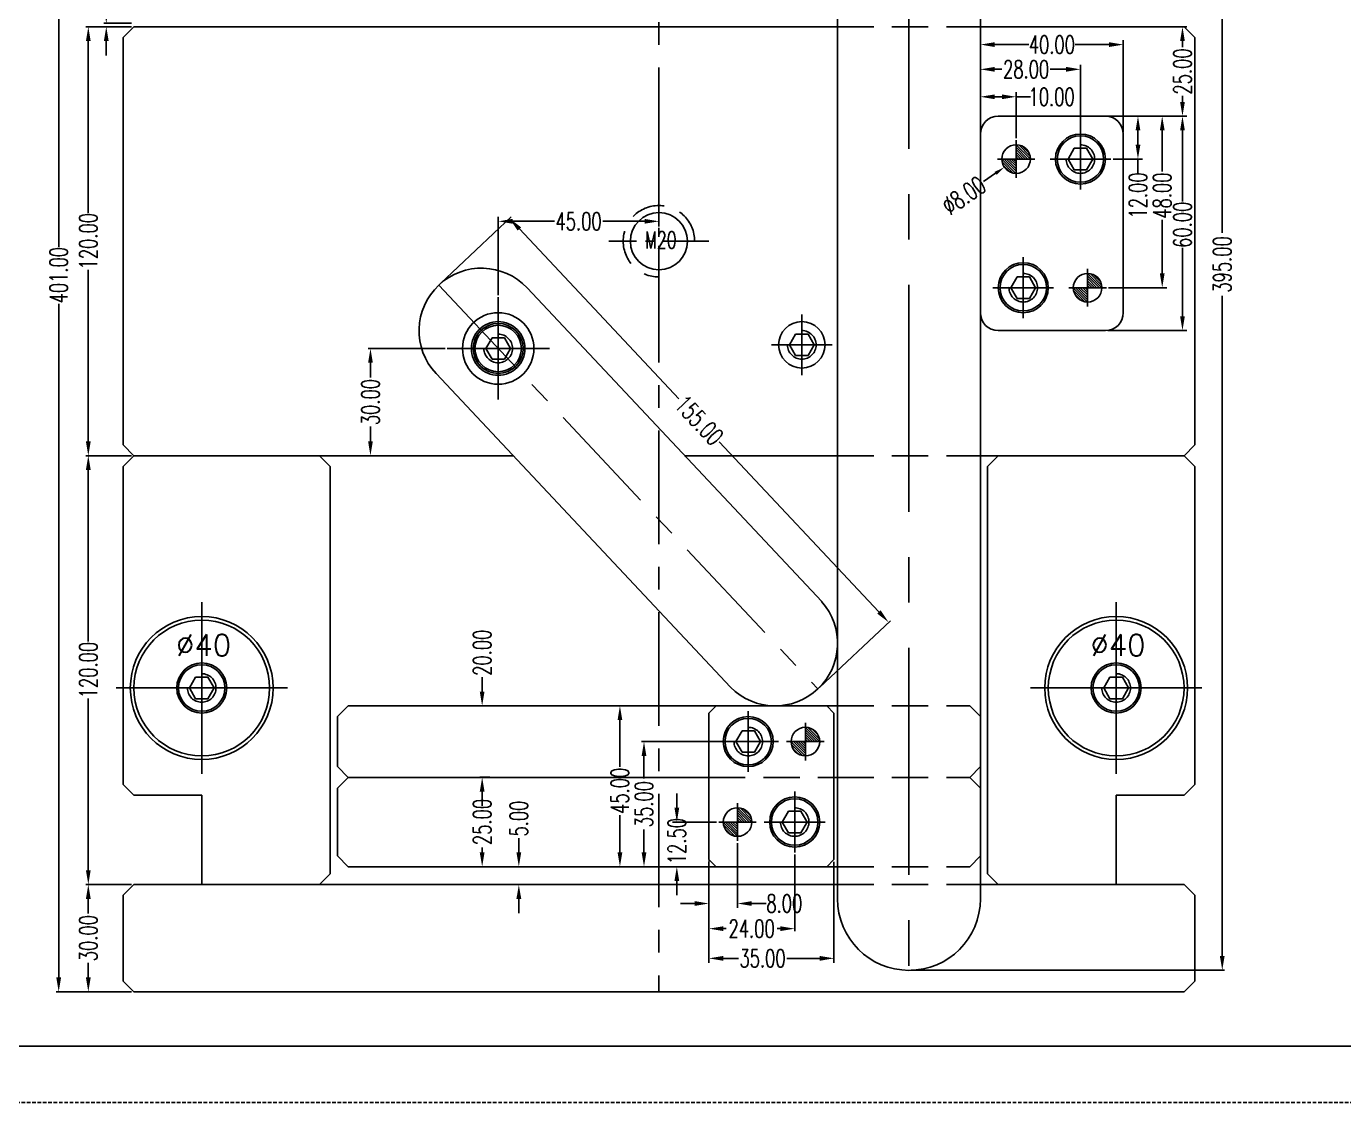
# Model space of a CAD drawing. Header units: inches. Extents: x 143011 to 144494, y -46023 to -44974.
# Drawn here: x 143219.7 to 143588.5, y -46022.8 to -45721.7 of the extents above; entities that cross this region are included whole.
import ezdxf

# ---------------------------------------------------------------- set-up
doc = ezdxf.new("R2010")
doc.units = ezdxf.units.IN
doc.header["$LTSCALE"] = 2
doc.header["$MEASUREMENT"] = 0
doc.header["$PDMODE"] = 3
doc.header["$PDSIZE"] = 0.3125
for name, pattern in [('ACAD_ISO08W100', [36, 24, -3, 6, -3]), ('CENTER', [50.8, 31.75, -6.35, 6.35, -6.35]), ('CENTER1', [0.6, 0.3, -0.1, 0.1, -0.1]), ('CENTERX2', [4, 2.5, -0.5, 0.5, -0.5]), ('DASHED', [0.75, 0.5, -0.25]), ('HIDDEN', [9.525, 6.35, -3.175]), ('HIDDEN2', [4.7625, 3.175, -1.5875])]:
    doc.linetypes.add(name, pattern=pattern)
doc.layers.get('0').update_dxf_attribs({"linetype": 'CONTINUOUS'})
doc.layers.get('Defpoints').update_dxf_attribs({"linetype": 'CONTINUOUS'})
for name, color, linetype in [('A', 7, 'CONTINUOUS'), ('CL', 1, 'ACAD_ISO08W100'), ('H7', 1, 'CENTERX2'), ('PIN', 4, 'CONTINUOUS'), ('SCREW', 52, 'HIDDEN'), ('SLIDE', 6, 'CONTINUOUS'), ('SP', 3, 'CONTINUOUS')]:
    doc.layers.add(name, color=color, linetype=linetype)
doc.layers.add('dim', color=3, linetype='CONTINUOUS', lineweight=15)
doc.layers.add('WR', color=122, linetype='HIDDEN', lineweight=18)
doc.styles.add('ROMANS', font='ROMANS.shx', dxfattribs={"height": 5, "bigfont": 'chineset.shx'})
doc.styles.add('roment', font='txt.shx', dxfattribs={"width": 0.67, "bigfont": 'chineset.shx'})
doc.styles.get("Standard").update_dxf_attribs({"font": 'txt.shx', "width": 0.67})
doc.dimstyles.new('2.00', dxfattribs={"dimtxt": 5, "dimasz": 4, "dimexe": 0.666, "dimexo": 0.626, "dimgap": 1, "dimtad": 0, "dimzin": 0, "dimdsep": 46, "dimtxsty": 'Standard', "dimcen": 0.09, "dimclrd": 3, "dimclre": 3, "dimclrt": 7, "dimazin": 0, "dimtfac": 1, "dimtofl": 0, "dimtmove": 0, "dimatfit": 0, "dimfxl": 0, "dimtolj": 1, "dimtzin": 0, "dimarcsym": 0})
doc.dimstyles.new('ISO-25', dxfattribs={"dimtxt": 5, "dimasz": 4, "dimexe": 1.25, "dimexo": 0.625, "dimtad": 0, "dimzin": 1, "dimdsep": 46, "dimtxsty": 'roment', "dimcen": 0, "dimclrd": 256, "dimclre": 256, "dimclrt": 7, "dimazin": 0, "dimtfac": 1, "dimtofl": 0, "dimtmove": 0, "dimatfit": 3, "dimfxl": 0, "dimarcsym": 0})
doc.dimstyles.new('ISO-25$3', dxfattribs={"dimtxt": 4, "dimasz": 2, "dimexe": 1.25, "dimexo": 0.625, "dimtad": 0, "dimtih": 1, "dimtoh": 1, "dimdsep": 46, "dimtxsty": 'roment', "dimcen": 0, "dimclrd": 256, "dimclre": 256, "dimclrt": 256, "dimazin": 2, "dimtfac": 1, "dimtofl": 0, "dimtmove": 0, "dimatfit": 3, "dimfxl": 0, "dimarcsym": 0})

# ---------------------------------------------------------------- blocks, each defined once
blk = doc.blocks.new('*D35771')
at = {"layer": 'Defpoints', "color": 0}
for p in [(143242.09, -45720.81), (143249.82, -45720.81), (143249.82, -45721.81)]:
    blk.add_point(p, dxfattribs=at)
at = {"layer": 'dim', "color": 3, "linetype": 'ByBlock', "lineweight": -2}
for p, q in [((143242.09, -45716.81), (143242.09, -45712.81)), ((143249.19, -45720.81), (143241.42, -45720.81)), ((143249.19, -45721.81), (143241.42, -45721.81)), ((143242.09, -45725.81), (143242.09, -45729.81))]:
    blk.add_line(p, q, dxfattribs=at)
at = {"layer": 'dim', "color": 3, "linetype": 'ByBlock'}
for points in [[(143241.42, -45716.81), (143242.76, -45716.81), (143242.09, -45720.81)], [(143242.76, -45725.81), (143241.42, -45725.81), (143242.09, -45721.81)]]:
    blk.add_solid(points, dxfattribs=at)
at = {"layer": 'dim', "color": 7, "linetype": 'ByBlock', "insert": (143242.09, -45707.9), "char_height": 5, "attachment_point": 5, "rotation": 90}
blk.add_mtext('\\A1;1.00', dxfattribs=at)
blk = doc.blocks.new('*D35773')
at = {"layer": 'Defpoints', "color": 0}
for p in [(143237.06, -45721.81), (143249.82, -45721.81), (143249.82, -45841.81)]:
    blk.add_point(p, dxfattribs=at)
at = {"layer": 'dim', "color": 3, "linetype": 'ByBlock', "lineweight": -2}
for p, q in [((143249.19, -45721.81), (143236.39, -45721.81)), ((143237.06, -45725.81), (143237.06, -45773.83)), ((143237.06, -45837.81), (143237.06, -45789.79)), ((143249.19, -45841.81), (143236.39, -45841.81))]:
    blk.add_line(p, q, dxfattribs=at)
at = {"layer": 'dim', "color": 3, "linetype": 'ByBlock'}
for points in [[(143237.73, -45725.81), (143236.39, -45725.81), (143237.06, -45721.81)], [(143236.39, -45837.81), (143237.73, -45837.81), (143237.06, -45841.81)]]:
    blk.add_solid(points, dxfattribs=at)
at = {"layer": 'dim', "color": 7, "linetype": 'ByBlock', "insert": (143237.06, -45781.81), "char_height": 5, "attachment_point": 5, "rotation": 90}
blk.add_mtext('\\A1;120.00', dxfattribs=at)
blk = doc.blocks.new('*D35774')
at = {"layer": 'Defpoints', "color": 0}
for p in [(143237.06, -45841.81), (143249.82, -45841.81), (143249.82, -45961.81)]:
    blk.add_point(p, dxfattribs=at)
at = {"layer": 'dim', "color": 3, "linetype": 'ByBlock', "lineweight": -2}
for p, q in [((143249.19, -45841.81), (143236.39, -45841.81)), ((143237.06, -45845.81), (143237.06, -45893.83)), ((143237.06, -45957.81), (143237.06, -45909.79)), ((143249.19, -45961.81), (143236.39, -45961.81))]:
    blk.add_line(p, q, dxfattribs=at)
at = {"layer": 'dim', "color": 3, "linetype": 'ByBlock'}
for points in [[(143237.73, -45845.81), (143236.39, -45845.81), (143237.06, -45841.81)], [(143236.39, -45957.81), (143237.73, -45957.81), (143237.06, -45961.81)]]:
    blk.add_solid(points, dxfattribs=at)
at = {"layer": 'dim', "color": 7, "linetype": 'ByBlock', "insert": (143237.06, -45901.81), "char_height": 5, "attachment_point": 5, "rotation": 90}
blk.add_mtext('\\A1;120.00', dxfattribs=at)
blk = doc.blocks.new('*D35775')
at = {"layer": 'Defpoints', "color": 0}
for p in [(143237.06, -45961.81), (143249.82, -45961.81), (143249.82, -45991.81)]:
    blk.add_point(p, dxfattribs=at)
at = {"layer": 'dim', "color": 3, "linetype": 'ByBlock', "lineweight": -2}
for p, q in [((143249.19, -45961.81), (143236.39, -45961.81)), ((143237.06, -45965.81), (143237.06, -45969.95)), ((143237.06, -45987.81), (143237.06, -45983.67)), ((143249.19, -45991.81), (143236.39, -45991.81))]:
    blk.add_line(p, q, dxfattribs=at)
at = {"layer": 'dim', "color": 3, "linetype": 'ByBlock'}
for points in [[(143237.73, -45965.81), (143236.39, -45965.81), (143237.06, -45961.81)], [(143236.39, -45987.81), (143237.73, -45987.81), (143237.06, -45991.81)]]:
    blk.add_solid(points, dxfattribs=at)
at = {"layer": 'dim', "color": 7, "linetype": 'ByBlock', "insert": (143237.06, -45976.81), "char_height": 5, "attachment_point": 5, "rotation": 90}
blk.add_mtext('\\A1;30.00', dxfattribs=at)
blk = doc.blocks.new('*D35776')
at = {"layer": 'Defpoints', "color": 0}
for p in [(143228.77, -45590.81), (143249.82, -45590.81), (143249.82, -45991.81)]:
    blk.add_point(p, dxfattribs=at)
at = {"layer": 'dim', "color": 3, "linetype": 'ByBlock', "lineweight": -2}
for p, q in [((143249.19, -45590.81), (143228.1, -45590.81)), ((143228.77, -45594.81), (143228.77, -45783.33)), ((143228.77, -45987.81), (143228.77, -45799.29)), ((143249.19, -45991.81), (143228.1, -45991.81))]:
    blk.add_line(p, q, dxfattribs=at)
at = {"layer": 'dim', "color": 3, "linetype": 'ByBlock'}
for points in [[(143229.44, -45594.81), (143228.1, -45594.81), (143228.77, -45590.81)], [(143228.1, -45987.81), (143229.44, -45987.81), (143228.77, -45991.81)]]:
    blk.add_solid(points, dxfattribs=at)
at = {"layer": 'dim', "color": 7, "linetype": 'ByBlock', "insert": (143228.77, -45791.31), "char_height": 5, "attachment_point": 5, "rotation": 90}
blk.add_mtext('\\A1;401.00', dxfattribs=at)
blk = doc.blocks.new('*D35778')
at = {"layer": 'Defpoints', "color": 0}
for p in [(143347.32, -45931.81), (143350.06, -45931.81), (143350.06, -45956.81)]:
    blk.add_point(p, dxfattribs=at)
at = {"layer": 'dim', "color": 3, "linetype": 'ByBlock', "lineweight": -2}
for p, q in [((143349.43, -45931.81), (143346.66, -45931.81)), ((143347.32, -45935.81), (143347.32, -45937.17)), ((143347.32, -45952.81), (143347.32, -45951.45)), ((143349.43, -45956.81), (143346.66, -45956.81))]:
    blk.add_line(p, q, dxfattribs=at)
at = {"layer": 'dim', "color": 3, "linetype": 'ByBlock'}
for points in [[(143347.99, -45935.81), (143346.65, -45935.81), (143347.32, -45931.81)], [(143346.65, -45952.81), (143347.99, -45952.81), (143347.32, -45956.81)]]:
    blk.add_solid(points, dxfattribs=at)
at = {"layer": 'dim', "color": 7, "linetype": 'ByBlock', "insert": (143347.32, -45944.31), "char_height": 5, "attachment_point": 5, "rotation": 90}
blk.add_mtext('\\A1;25.00', dxfattribs=at)
blk = doc.blocks.new('*D35779')
at = {"layer": 'Defpoints', "color": 0}
for p in [(143347.32, -45911.81), (143347.32, -45911.81), (143347.32, -45931.81)]:
    blk.add_point(p, dxfattribs=at)
at = {"layer": 'dim', "color": 3, "linetype": 'ByBlock', "lineweight": -2}
for p, q in [((143347.32, -45907.81), (143347.32, -45903.81)), ((143346.7, -45911.81), (143346.66, -45911.81)), ((143346.7, -45931.81), (143346.66, -45931.81)), ((143347.32, -45935.81), (143347.32, -45939.81))]:
    blk.add_line(p, q, dxfattribs=at)
at = {"layer": 'dim', "color": 3, "linetype": 'ByBlock'}
for points in [[(143346.65, -45907.81), (143347.99, -45907.81), (143347.32, -45911.81)], [(143347.99, -45935.81), (143346.65, -45935.81), (143347.32, -45931.81)]]:
    blk.add_solid(points, dxfattribs=at)
at = {"layer": 'dim', "color": 7, "linetype": 'ByBlock', "insert": (143347.32, -45896.95), "char_height": 5, "attachment_point": 5, "rotation": 90}
blk.add_mtext('\\A1;20.00', dxfattribs=at)
blk = doc.blocks.new('*D35784')
at = {"layer": 'Defpoints', "color": 0}
for p in [(143357.59, -45956.81), (143357.59, -45956.81), (143357.22, -45961.81)]:
    blk.add_point(p, dxfattribs=at)
at = {"layer": 'dim', "color": 3, "linetype": 'ByBlock', "lineweight": -2}
for p, q in [((143357.59, -45952.81), (143357.59, -45948.81)), ((143356.96, -45956.81), (143356.92, -45956.81)), ((143357.84, -45961.81), (143358.26, -45961.81)), ((143357.59, -45965.81), (143357.59, -45969.81))]:
    blk.add_line(p, q, dxfattribs=at)
at = {"layer": 'dim', "color": 3, "linetype": 'ByBlock'}
for points in [[(143356.92, -45952.81), (143358.26, -45952.81), (143357.59, -45956.81)], [(143358.26, -45965.81), (143356.92, -45965.81), (143357.59, -45961.81)]]:
    blk.add_solid(points, dxfattribs=at)
at = {"layer": 'dim', "color": 7, "linetype": 'ByBlock', "insert": (143357.59, -45943.35), "char_height": 5, "attachment_point": 5, "rotation": 90}
blk.add_mtext('\\A1;5.00', dxfattribs=at)
blk = doc.blocks.new('20160804.141427')
at = {"linetype": 'CENTER', "ltscale": 0.2}
for p, q in [((0, -14), (0, 14)), ((14, 0), (-14, 0))]:
    blk.add_line(p, q, dxfattribs=at)
at = {"linetype": 'Continuous'}
blk.add_circle((0, 0), 8, dxfattribs=at)
at = {"color": 8, "linetype": 'HIDDEN', "ltscale": 0.75}
blk.add_arc((0, 0), 10, 0, 270, dxfattribs=at)
at = {"color": 8, "linetype": 'HIDDEN', "ltscale": 0.75, "insert": (4.94, 2.75), "char_height": 4.8, "width": 14.1924, "attachment_point": 3}
blk.add_mtext('M20', dxfattribs=at)
blk = doc.blocks.new('20100227.151117')
at = {"layer": 'SCREW', "linetype": 'CENTER1', "ltscale": 35}
for p, q in [((0, -8.5), (0, 8.5)), ((-8.5, 0), (8.5, 0))]:
    blk.add_line(p, q, dxfattribs=at)
at = {"layer": 'SCREW', "linetype": 'HIDDEN2'}
blk.add_lwpolyline([(-1.73, 3), (-3.46, 0), (-1.73, -3), (1.73, -3), (3.46, 0), (1.73, 3)], close=True, dxfattribs=at)
at = {"layer": 'SCREW', "linetype": 'Continuous'}
for radius in [7, 6.5]:
    blk.add_circle((0, 0), radius, dxfattribs=at)
at = {"layer": 'SCREW'}
blk.add_circle((0, 0), 4, dxfattribs=at)
blk = doc.blocks.new('FGA')
at = {"layer": 'PIN'}
for p, q in [((19364.31, -4822.37), (19368.28, -4818.4)), ((19364.38, -4821.64), (19367.58, -4818.43)), ((19364.68, -4820.67), (19366.62, -4818.74)), ((19365, -4822.34), (19368.28, -4819.06)), ((19365.67, -4822.34), (19368.28, -4819.72)), ((19366.33, -4822.34), (19368.28, -4820.39)), ((19366.99, -4822.34), (19368.28, -4821.05)), ((19367.65, -4822.34), (19368.28, -4821.71)), ((19368.28, -4823.7), (19369.64, -4822.34)), ((19368.28, -4822.38), (19368.32, -4822.34)), ((19368.28, -4823.04), (19368.98, -4822.34)), ((19368.28, -4824.36), (19370.31, -4822.34)), ((19368.28, -4825.69), (19371.63, -4822.34)), ((19368.28, -4825.03), (19370.97, -4822.34)), ((19368.33, -4826.31), (19372.25, -4822.38)), ((19369.07, -4826.23), (19372.17, -4823.13)), ((19370.08, -4825.88), (19371.82, -4824.14))]:
    blk.add_line(p, q, dxfattribs=at)
at = {"layer": 'PIN', "linetype": 'CENTER'}
for p, q in [((19368.28, -4827.56), (19368.28, -4817.12)), ((19363.06, -4822.34), (19373.5, -4822.34))]:
    blk.add_line(p, q, dxfattribs=at)
at = {"layer": 'PIN'}
blk.add_circle((19368.28, -4822.34), 3.97, dxfattribs=at)
blk = doc.blocks.new('*D35789')
at = {"layer": 'Defpoints', "color": 0}
for p in [(143418.82, -45949.57), (143410.82, -45954.81), (143418.82, -45967.12)]:
    blk.add_point(p, dxfattribs=at)
at = {"layer": 'dim', "lineweight": -2}
for p, q in [((143418.82, -45950.2), (143418.82, -45968.37)), ((143410.82, -45955.44), (143410.82, -45968.37)), ((143406.82, -45967.12), (143402.82, -45967.12)), ((143422.82, -45967.12), (143426.82, -45967.12))]:
    blk.add_line(p, q, dxfattribs=at)
at = {"layer": 'dim', "linetype": 'ByBlock'}
for points in [[(143406.82, -45967.78), (143406.82, -45966.45), (143410.82, -45967.12)], [(143422.82, -45966.45), (143422.82, -45967.78), (143418.82, -45967.12)]]:
    blk.add_solid(points, dxfattribs=at)
at = {"layer": 'dim', "color": 7, "linetype": 'ByBlock', "insert": (143431.91, -45967.12), "char_height": 5, "attachment_point": 5, "style": 'roment'}
blk.add_mtext('8.00', dxfattribs=at)
blk = doc.blocks.new('*D35791')
at = {"layer": 'Defpoints', "color": 0}
for p in [(143410.82, -45954.81), (143445.82, -45954.81), (143445.82, -45982.46)]:
    blk.add_point(p, dxfattribs=at)
at = {"layer": 'dim', "lineweight": -2}
for p, q in [((143410.82, -45955.44), (143410.82, -45983.71)), ((143445.82, -45955.44), (143445.82, -45983.71)), ((143414.82, -45982.46), (143419.05, -45982.46)), ((143441.82, -45982.46), (143432.58, -45982.46))]:
    blk.add_line(p, q, dxfattribs=at)
at = {"layer": 'dim', "linetype": 'ByBlock'}
for points in [[(143414.82, -45981.79), (143414.82, -45983.13), (143410.82, -45982.46)], [(143441.82, -45983.13), (143441.82, -45981.79), (143445.82, -45982.46)]]:
    blk.add_solid(points, dxfattribs=at)
at = {"layer": 'dim', "color": 7, "linetype": 'ByBlock', "insert": (143425.82, -45982.46), "char_height": 5, "attachment_point": 5, "style": 'roment'}
blk.add_mtext('35.00', dxfattribs=at)
blk = doc.blocks.new('*D35792')
at = {"layer": 'Defpoints', "color": 0}
for p in [(143401.83, -45944.31), (143413.56, -45944.31), (143397.79, -45956.81)]:
    blk.add_point(p, dxfattribs=at)
at = {"layer": 'dim', "lineweight": -2}
for p, q in [((143401.83, -45940.31), (143401.83, -45936.31)), ((143412.93, -45944.31), (143400.58, -45944.31)), ((143398.42, -45956.81), (143403.08, -45956.81)), ((143401.83, -45960.81), (143401.83, -45964.81))]:
    blk.add_line(p, q, dxfattribs=at)
at = {"layer": 'dim', "linetype": 'ByBlock'}
for points in [[(143401.16, -45940.31), (143402.49, -45940.31), (143401.83, -45944.31)], [(143402.49, -45960.81), (143401.16, -45960.81), (143401.83, -45956.81)]]:
    blk.add_solid(points, dxfattribs=at)
at = {"layer": 'dim', "color": 7, "linetype": 'ByBlock', "insert": (143401.83, -45949.65), "char_height": 5, "attachment_point": 5, "rotation": 90, "style": 'roment'}
blk.add_mtext('12.50', dxfattribs=at)
blk = doc.blocks.new('*D35793')
at = {"layer": 'Defpoints', "color": 0}
for p in [(143385.89, -45911.81), (143407.82, -45911.81), (143403.73, -45956.81)]:
    blk.add_point(p, dxfattribs=at)
at = {"layer": 'dim', "lineweight": -2}
for p, q in [((143407.19, -45911.81), (143384.64, -45911.81)), ((143385.89, -45915.81), (143385.89, -45928.84)), ((143385.89, -45952.81), (143385.89, -45942.37)), ((143403.11, -45956.81), (143384.64, -45956.81))]:
    blk.add_line(p, q, dxfattribs=at)
at = {"layer": 'dim', "linetype": 'ByBlock'}
for points in [[(143386.56, -45915.81), (143385.23, -45915.81), (143385.89, -45911.81)], [(143385.23, -45952.81), (143386.56, -45952.81), (143385.89, -45956.81)]]:
    blk.add_solid(points, dxfattribs=at)
at = {"layer": 'dim', "color": 7, "linetype": 'ByBlock', "insert": (143385.89, -45935.6), "char_height": 5, "attachment_point": 5, "rotation": 90, "style": 'roment'}
blk.add_mtext('45.00', dxfattribs=at)
blk = doc.blocks.new('*D35797')
at = {"layer": 'Defpoints', "color": 0}
for p in [(143396.82, -45762.53), (143396.82, -45776.24), (143351.82, -45797.49)]:
    blk.add_point(p, dxfattribs=at)
at = {"layer": 'dim', "lineweight": -2}
for p, q in [((143396.82, -45763.15), (143396.82, -45777.49)), ((143351.82, -45796.87), (143351.82, -45774.99)), ((143355.82, -45776.24), (143367.55, -45776.24)), ((143392.82, -45776.24), (143381.08, -45776.24))]:
    blk.add_line(p, q, dxfattribs=at)
at = {"layer": 'dim', "linetype": 'ByBlock'}
for points in [[(143355.82, -45775.57), (143355.82, -45776.9), (143351.82, -45776.24)], [(143392.82, -45776.9), (143392.82, -45775.57), (143396.82, -45776.24)]]:
    blk.add_solid(points, dxfattribs=at)
at = {"layer": 'dim', "color": 7, "linetype": 'ByBlock', "insert": (143374.32, -45776.24), "char_height": 5, "attachment_point": 5, "style": 'roment'}
blk.add_mtext('45.00', dxfattribs=at)
blk = doc.blocks.new('20100227.151919')
at = {"layer": 'SCREW', "linetype": 'CENTER1', "ltscale": 35}
for p, q in [((0, -8.5), (0, 8.5)), ((-8.5, 0), (8.5, 0))]:
    blk.add_line(p, q, dxfattribs=at)
at = {"layer": 'SCREW', "linetype": 'HIDDEN2'}
blk.add_lwpolyline([(-1.73, 3), (-3.46, 0), (-1.73, -3), (1.73, -3), (3.46, 0), (1.73, 3)], close=True, dxfattribs=at)
at = {"layer": 'SCREW', "linetype": 'Continuous'}
blk.add_circle((0, 0), 6.5, dxfattribs=at)
at = {"layer": 'SCREW'}
blk.add_circle((0, 0), 4, dxfattribs=at)
blk = doc.blocks.new('*D35800')
at = {"layer": 'Defpoints', "color": 0}
for p in [(143514.82, -45733.71), (143486.82, -45751.81), (143514.82, -45756.31)]:
    blk.add_point(p, dxfattribs=at)
at = {"layer": 'dim', "lineweight": -2}
for p, q in [((143486.82, -45751.19), (143486.82, -45732.46)), ((143490.82, -45733.71), (143492.85, -45733.71)), ((143510.82, -45733.71), (143506.38, -45733.71)), ((143514.82, -45755.68), (143514.82, -45732.46))]:
    blk.add_line(p, q, dxfattribs=at)
at = {"layer": 'dim', "linetype": 'ByBlock'}
for points in [[(143490.82, -45733.04), (143490.82, -45734.38), (143486.82, -45733.71)], [(143510.82, -45734.38), (143510.82, -45733.04), (143514.82, -45733.71)]]:
    blk.add_solid(points, dxfattribs=at)
at = {"layer": 'dim', "color": 7, "linetype": 'ByBlock', "insert": (143499.61, -45733.71), "char_height": 5, "attachment_point": 5, "style": 'roment'}
blk.add_mtext('28.00', dxfattribs=at)
blk = doc.blocks.new('*D35801')
at = {"layer": 'Defpoints', "color": 0}
for p in [(143496.82, -45741.39), (143486.82, -45751.81), (143496.82, -45753.55)]:
    blk.add_point(p, dxfattribs=at)
at = {"layer": 'dim', "lineweight": -2}
for p, q in [((143486.82, -45751.19), (143486.82, -45740.14)), ((143496.82, -45752.93), (143496.82, -45740.14)), ((143490.82, -45741.39), (143492.82, -45741.39)), ((143496.82, -45741.39), (143500.82, -45741.39))]:
    blk.add_line(p, q, dxfattribs=at)
at = {"layer": 'dim', "linetype": 'ByBlock'}
for points in [[(143490.82, -45740.73), (143490.82, -45742.06), (143486.82, -45741.39)], [(143492.82, -45742.06), (143492.82, -45740.73), (143496.82, -45741.39)]]:
    blk.add_solid(points, dxfattribs=at)
at = {"layer": 'dim', "color": 7, "linetype": 'ByBlock', "insert": (143506.75, -45741.39), "char_height": 5, "attachment_point": 5, "style": 'roment'}
blk.add_mtext('10.00', dxfattribs=at)
blk = doc.blocks.new('*D35802')
at = {"layer": 'Defpoints', "color": 0}
for p in [(143521.82, -45746.81), (143522.08, -45794.81), (143537.71, -45794.81)]:
    blk.add_point(p, dxfattribs=at)
at = {"layer": 'dim', "lineweight": -2}
for p, q in [((143522.44, -45746.81), (143538.96, -45746.81)), ((143537.71, -45750.81), (143537.71, -45762.28)), ((143537.71, -45790.81), (143537.71, -45775.81)), ((143522.7, -45794.81), (143538.96, -45794.81))]:
    blk.add_line(p, q, dxfattribs=at)
at = {"layer": 'dim', "linetype": 'ByBlock'}
for points in [[(143538.38, -45750.81), (143537.05, -45750.81), (143537.71, -45746.81)], [(143537.05, -45790.81), (143538.38, -45790.81), (143537.71, -45794.81)]]:
    blk.add_solid(points, dxfattribs=at)
at = {"layer": 'dim', "color": 7, "linetype": 'ByBlock', "insert": (143537.71, -45769.05), "char_height": 5, "attachment_point": 5, "rotation": 90, "style": 'roment'}
blk.add_mtext('48.00', dxfattribs=at)
blk = doc.blocks.new('*D35803')
at = {"layer": 'Defpoints', "color": 0}
for p in [(143522.82, -45746.81), (143521.82, -45806.81), (143543.38, -45806.81)]:
    blk.add_point(p, dxfattribs=at)
at = {"layer": 'dim', "lineweight": -2}
for p, q in [((143523.44, -45746.81), (143544.63, -45746.81)), ((143543.38, -45750.81), (143543.38, -45770.72)), ((143543.38, -45802.81), (143543.38, -45783.69)), ((143522.44, -45806.81), (143544.63, -45806.81))]:
    blk.add_line(p, q, dxfattribs=at)
at = {"layer": 'dim', "linetype": 'ByBlock'}
for points in [[(143544.05, -45750.81), (143542.72, -45750.81), (143543.38, -45746.81)], [(143542.72, -45802.81), (143544.05, -45802.81), (143543.38, -45806.81)]]:
    blk.add_solid(points, dxfattribs=at)
at = {"layer": 'dim', "color": 7, "linetype": 'ByBlock', "insert": (143543.38, -45777.21), "char_height": 5, "attachment_point": 5, "rotation": 90, "style": 'roment'}
blk.add_mtext('60.00', dxfattribs=at)
blk = doc.blocks.new('*D35804')
at = {"layer": 'Defpoints', "color": 0}
for p in [(143518.74, -45746.81), (143530.92, -45746.81), (143523.32, -45758.81)]:
    blk.add_point(p, dxfattribs=at)
at = {"layer": 'dim', "lineweight": -2}
for p, q in [((143519.37, -45746.81), (143532.17, -45746.81)), ((143530.92, -45754.81), (143530.92, -45750.81)), ((143523.94, -45758.81), (143532.17, -45758.81)), ((143530.92, -45758.81), (143530.92, -45762.81))]:
    blk.add_line(p, q, dxfattribs=at)
at = {"layer": 'dim', "linetype": 'ByBlock'}
for points in [[(143531.59, -45750.81), (143530.26, -45750.81), (143530.92, -45746.81)], [(143530.26, -45754.81), (143531.59, -45754.81), (143530.92, -45758.81)]]:
    blk.add_solid(points, dxfattribs=at)
at = {"layer": 'dim', "color": 7, "linetype": 'ByBlock', "insert": (143530.92, -45769.02), "char_height": 5, "attachment_point": 5, "rotation": 90, "style": 'roment'}
blk.add_mtext('12.00', dxfattribs=at)
blk = doc.blocks.new('*D35805')
at = {"layer": 'Defpoints', "color": 0}
for p in [(143530.26, -45721.81), (143543.38, -45721.81), (143519.37, -45746.81)]:
    blk.add_point(p, dxfattribs=at)
at = {"layer": 'dim', "lineweight": -2}
for p, q in [((143530.88, -45721.81), (143544.63, -45721.81)), ((143543.38, -45725.81), (143543.38, -45727.55)), ((143543.38, -45742.81), (143543.38, -45741.08)), ((143519.99, -45746.81), (143544.63, -45746.81))]:
    blk.add_line(p, q, dxfattribs=at)
at = {"layer": 'dim', "linetype": 'ByBlock'}
for points in [[(143544.05, -45725.81), (143542.72, -45725.81), (143543.38, -45721.81)], [(143542.72, -45742.81), (143544.05, -45742.81), (143543.38, -45746.81)]]:
    blk.add_solid(points, dxfattribs=at)
at = {"layer": 'dim', "color": 7, "linetype": 'ByBlock', "insert": (143543.38, -45734.31), "char_height": 5, "attachment_point": 5, "rotation": 90, "style": 'roment'}
blk.add_mtext('25.00', dxfattribs=at)
blk = doc.blocks.new('*D35806')
at = {"layer": 'Defpoints', "color": 0}
for p in [(143526.82, -45726.79), (143486.82, -45737.79), (143526.82, -45751.81)]:
    blk.add_point(p, dxfattribs=at)
at = {"layer": 'dim', "lineweight": -2}
for p, q in [((143486.82, -45737.17), (143486.82, -45725.54)), ((143526.82, -45751.19), (143526.82, -45725.54)), ((143490.82, -45726.79), (143500.33, -45726.79)), ((143522.82, -45726.79), (143513.3, -45726.79))]:
    blk.add_line(p, q, dxfattribs=at)
at = {"layer": 'dim', "linetype": 'ByBlock'}
for points in [[(143490.82, -45726.13), (143490.82, -45727.46), (143486.82, -45726.79)], [(143522.82, -45727.46), (143522.82, -45726.13), (143526.82, -45726.79)]]:
    blk.add_solid(points, dxfattribs=at)
at = {"layer": 'dim', "color": 7, "linetype": 'ByBlock', "insert": (143506.82, -45726.79), "char_height": 5, "attachment_point": 5, "style": 'roment'}
blk.add_mtext('40.00', dxfattribs=at)
blk = doc.blocks.new('*D35807')
at = {"layer": 'Defpoints', "color": 0}
for p in [(143500.1, -45756.53), (143493.53, -45761.1)]:
    blk.add_point(p, dxfattribs=at)
at = {"layer": 'dim', "color": 3, "lineweight": -2}
for p, q in [((143496.82, -45761.81), (143496.82, -45755.81)), ((143493.82, -45758.81), (143499.82, -45758.81)), ((143487.72, -45765.14), (143491.07, -45762.81))]:
    blk.add_line(p, q, dxfattribs=at)
at = {"layer": 'dim', "color": 3, "linetype": 'ByBlock'}
blk.add_solid([(143491.36, -45763.22), (143490.79, -45762.4), (143493.53, -45761.1)], dxfattribs=at)
at = {"layer": 'dim', "color": 7, "linetype": 'ByBlock', "insert": (143482.17, -45769.01), "char_height": 5, "attachment_point": 5, "rotation": 34.8572}
blk.add_mtext('%%c8.00', dxfattribs=at)
blk = doc.blocks.new('*D35817')
at = {"layer": 'Defpoints', "color": 0}
for p in [(143392.63, -45921.81), (143414.82, -45921.81), (143399.75, -45956.81)]:
    blk.add_point(p, dxfattribs=at)
at = {"layer": 'dim', "color": 3, "linetype": 'ByBlock', "lineweight": -2}
for p, q in [((143414.19, -45921.81), (143391.96, -45921.81)), ((143392.63, -45925.81), (143392.63, -45932.17)), ((143392.63, -45952.81), (143392.63, -45946.45)), ((143399.12, -45956.81), (143391.96, -45956.81))]:
    blk.add_line(p, q, dxfattribs=at)
at = {"layer": 'dim', "color": 3, "linetype": 'ByBlock'}
for points in [[(143393.29, -45925.81), (143391.96, -45925.81), (143392.63, -45921.81)], [(143391.96, -45952.81), (143393.29, -45952.81), (143392.63, -45956.81)]]:
    blk.add_solid(points, dxfattribs=at)
at = {"layer": 'dim', "color": 7, "linetype": 'ByBlock', "insert": (143392.63, -45939.31), "char_height": 5, "attachment_point": 5, "rotation": 90}
blk.add_mtext('\\A1;35.00', dxfattribs=at)
blk = doc.blocks.new('*D35820')
at = {"layer": 'Defpoints', "color": 0}
for p in [(143410.82, -45954.81), (143434.82, -45952.81), (143434.82, -45974.15)]:
    blk.add_point(p, dxfattribs=at)
at = {"layer": 'dim', "color": 3, "linetype": 'ByBlock', "lineweight": -2}
for p, q in [((143434.82, -45953.44), (143434.82, -45974.82)), ((143410.82, -45955.44), (143410.82, -45974.82)), ((143414.82, -45974.15), (143415.63, -45974.15)), ((143430.82, -45974.15), (143429.91, -45974.15))]:
    blk.add_line(p, q, dxfattribs=at)
at = {"layer": 'dim', "color": 3, "linetype": 'ByBlock'}
for points in [[(143414.82, -45973.49), (143414.82, -45974.82), (143410.82, -45974.15)], [(143430.82, -45974.82), (143430.82, -45973.49), (143434.82, -45974.15)]]:
    blk.add_solid(points, dxfattribs=at)
at = {"layer": 'dim', "color": 7, "linetype": 'ByBlock', "insert": (143422.77, -45974.15), "char_height": 5, "attachment_point": 5}
blk.add_mtext('\\A1;24.00', dxfattribs=at)
blk = doc.blocks.new('*D35994')
at = {"layer": 'Defpoints', "color": 0}
for p in [(143316.05, -45811.81), (143337.55, -45811.81), (143326.4, -45841.81)]:
    blk.add_point(p, dxfattribs=at)
at = {"layer": 'dim', "color": 3, "linetype": 'ByBlock', "lineweight": -2}
for p, q in [((143336.92, -45811.81), (143315.39, -45811.81)), ((143316.05, -45815.81), (143316.05, -45819.95)), ((143316.05, -45837.81), (143316.05, -45833.67)), ((143325.78, -45841.81), (143315.39, -45841.81))]:
    blk.add_line(p, q, dxfattribs=at)
at = {"layer": 'dim', "color": 3, "linetype": 'ByBlock'}
for points in [[(143316.72, -45815.81), (143315.39, -45815.81), (143316.05, -45811.81)], [(143315.39, -45837.81), (143316.72, -45837.81), (143316.05, -45841.81)]]:
    blk.add_solid(points, dxfattribs=at)
at = {"layer": 'dim', "color": 7, "linetype": 'ByBlock', "insert": (143316.05, -45826.81), "char_height": 5, "attachment_point": 5, "rotation": 90}
blk.add_mtext('\\A1;30.00', dxfattribs=at)
blk = doc.blocks.new('*D35995')
at = {"layer": 'Defpoints', "color": 0}
for p in [(143335.18, -45794.09), (143461.13, -45888.44), (143441.3, -45907.07)]:
    blk.add_point(p, dxfattribs=at)
at = {"layer": 'dim', "color": 3, "linetype": 'ByBlock', "lineweight": -2}
for p, q in [((143335.63, -45793.66), (143355.49, -45775.01)), ((143357.75, -45778.38), (143402.42, -45825.93)), ((143458.39, -45885.52), (143413.72, -45837.97)), ((143441.75, -45906.64), (143461.61, -45887.98))]:
    blk.add_line(p, q, dxfattribs=at)
at = {"layer": 'dim', "color": 3, "linetype": 'ByBlock'}
for points in [[(143358.23, -45777.92), (143357.26, -45778.84), (143355.01, -45775.46)], [(143457.9, -45885.98), (143458.88, -45885.07), (143461.13, -45888.44)]]:
    blk.add_solid(points, dxfattribs=at)
at = {"layer": 'dim', "color": 7, "linetype": 'ByBlock', "insert": (143408.07, -45831.95), "char_height": 5, "attachment_point": 5, "rotation": 313.2079}
blk.add_mtext('\\A1;155.00', dxfattribs=at)
blk = doc.blocks.new('*D35996')
at = {"layer": 'Defpoints', "color": 0}
for p in [(143500.57, -45590.81), (143554.52, -45590.81), (143466.82, -45985.81)]:
    blk.add_point(p, dxfattribs=at)
at = {"layer": 'dim', "color": 3, "linetype": 'ByBlock', "lineweight": -2}
for p, q in [((143501.2, -45590.81), (143555.18, -45590.81)), ((143554.52, -45594.81), (143554.52, -45779.5)), ((143554.52, -45981.81), (143554.52, -45797.13)), ((143467.44, -45985.81), (143555.18, -45985.81))]:
    blk.add_line(p, q, dxfattribs=at)
at = {"layer": 'dim', "color": 3, "linetype": 'ByBlock'}
for points in [[(143555.18, -45594.81), (143553.85, -45594.81), (143554.52, -45590.81)], [(143553.85, -45981.81), (143555.18, -45981.81), (143554.52, -45985.81)]]:
    blk.add_solid(points, dxfattribs=at)
at = {"layer": 'dim', "color": 7, "linetype": 'ByBlock', "insert": (143554.52, -45788.31), "char_height": 5, "attachment_point": 5, "rotation": 90}
blk.add_mtext('\\A1;395.00', dxfattribs=at)
blk = doc.blocks.new('20160804.143923')
at = {"layer": 'SP', "color": 3, "linetype": 'CENTER', "ltscale": 0.3}
for p, q in [((0, -24), (0, 24)), ((-24, 0), (24, 0))]:
    blk.add_line(p, q, dxfattribs=at)
at = {"layer": 'SP'}
for radius in [20, 19]:
    blk.add_circle((0, 0), radius, dxfattribs=at)
at = {"layer": 'SCREW'}
blk.add_blockref('20100227.151117', (0, 0), dxfattribs=at)
at = {"layer": 'H7', "color": 4, "linetype": 'ByBlock', "insert": (-7.19, 14.98), "char_height": 6, "attachment_point": 1, "style": 'ROMANS'}
blk.add_mtext('{\\Ftxt.shx;%%C40}', dxfattribs=at)

msp = doc.modelspace()

# ---------------------------------------------------------------- linework, layer by layer
at = {"linetype": 'CENTER', "ltscale": 0.5}
msp.add_line((143396.816, -45580.812), (143396.816, -45991.812), dxfattribs=at)
at = {"linetype": 'Continuous'}
for p, q in [((143249.816, -45721.812), (143246.816, -45724.812)), ((143249.816, -45721.812), (143446.816, -45721.812)), ((143486.816, -45721.812), (143543.816, -45721.812)), ((143543.816, -45721.812), (143546.816, -45724.812)), ((143246.816, -45724.812), (143246.816, -45838.812)), ((143546.816, -45724.812), (143546.816, -45838.812)), ((143246.816, -45838.812), (143249.816, -45841.812)), ((143546.816, -45838.812), (143543.816, -45841.812)), ((143249.816, -45841.812), (143246.816, -45844.812)), ((143249.816, -45841.812), (143355.993, -45841.812)), ((143301.816, -45841.812), (143304.816, -45844.812)), ((143404.012, -45841.812), (143446.816, -45841.812)), ((143486.816, -45841.812), (143543.816, -45841.812)), ((143488.816, -45844.812), (143491.816, -45841.812)), ((143543.816, -45841.812), (143546.816, -45844.812)), ((143246.816, -45844.812), (143246.816, -45933.812)), ((143304.816, -45844.812), (143304.816, -45958.812)), ((143488.816, -45844.812), (143488.816, -45958.812)), ((143546.816, -45844.812), (143546.816, -45933.812)), ((143306.816, -45914.812), (143309.816, -45911.812)), ((143309.816, -45911.812), (143446.816, -45911.812)), ((143306.816, -45914.812), (143306.816, -45928.812)), ((143306.816, -45928.812), (143309.816, -45931.812)), ((143309.816, -45931.812), (143306.816, -45934.812)), ((143309.816, -45931.812), (143410.816, -45931.812)), ((143445.816, -45931.812), (143446.816, -45931.812)), ((143246.816, -45933.812), (143249.816, -45936.812)), ((143306.816, -45934.812), (143306.816, -45953.812)), ((143546.816, -45933.812), (143543.816, -45936.812)), ((143249.816, -45936.812), (143268.816, -45936.812)), ((143268.816, -45936.812), (143268.816, -45961.812)), ((143524.816, -45936.812), (143543.816, -45936.812)), ((143524.816, -45936.812), (143524.816, -45961.812)), ((143306.816, -45953.812), (143309.816, -45956.812)), ((143304.816, -45958.812), (143301.816, -45961.812)), ((143309.816, -45956.812), (143446.816, -45956.812)), ((143491.816, -45961.812), (143488.816, -45958.812)), ((143249.816, -45961.812), (143246.816, -45964.812)), ((143249.816, -45961.812), (143446.816, -45961.812)), ((143486.816, -45961.812), (143543.816, -45961.812)), ((143543.816, -45961.812), (143546.816, -45964.812)), ((143246.816, -45964.812), (143246.816, -45988.812)), ((143546.816, -45964.812), (143546.816, -45988.812)), ((143246.816, -45988.812), (143249.816, -45991.812)), ((143249.816, -45991.812), (143543.816, -45991.812)), ((143546.816, -45988.812), (143543.816, -45991.812))]:
    msp.add_line(p, q, dxfattribs=at)
at = {"color": 8, "linetype": 'HIDDEN', "ltscale": 0.8}
for p, q in [((143446.816, -45721.812), (143486.816, -45721.812)), ((143446.816, -45841.812), (143486.816, -45841.812)), ((143446.816, -45911.812), (143483.816, -45911.812)), ((143486.816, -45914.812), (143483.816, -45911.812)), ((143486.816, -45914.812), (143486.816, -45928.812)), ((143483.816, -45931.812), (143486.816, -45928.812)), ((143410.816, -45931.812), (143445.816, -45931.812)), ((143446.816, -45931.812), (143483.816, -45931.812)), ((143483.816, -45931.812), (143486.816, -45934.812)), ((143486.816, -45934.812), (143486.816, -45953.812)), ((143486.816, -45953.812), (143483.816, -45956.812)), ((143446.816, -45956.812), (143483.816, -45956.812)), ((143446.816, -45961.812), (143486.816, -45961.812))]:
    msp.add_line(p, q, dxfattribs=at)
at = {"color": 4}
msp.add_circle((143351.816, -45811.812), 10, dxfattribs=at)
at = {"color": 4, "linetype": 'HIDDEN', "ltscale": 15}
msp.add_circle((143351.816, -45811.812), 7.5, dxfattribs=at)
at = {"layer": 'A'}
msp.add_line((144478.511, -46006.987), (143026.806, -46006.987), dxfattribs=at)
at = {"layer": 'A', "linetype": 'DASHED'}
msp.add_line((144494.356, -46022.831), (143010.961, -46022.831), dxfattribs=at)
at = {"layer": 'CL', "color": 7, "linetype": 'ACAD_ISO08W100'}
for p, q in [((143351.816, -45797.493), (143351.816, -45826.131)), ((143337.551, -45811.812), (143366.189, -45811.812))]:
    msp.add_line(p, q, dxfattribs=at)
at = {"layer": 'dim', "ltscale": 4}
msp.add_line((143410.816, -45926.812), (143410.816, -45956.812), dxfattribs=at)
at = {"layer": 'SLIDE', "color": 60}
for p, q in [((143446.816, -45592.812), (143446.816, -45965.812)), ((143486.816, -45592.812), (143486.816, -45965.812)), ((143521.816, -45746.812), (143491.816, -45746.812)), ((143486.816, -45751.812), (143486.816, -45801.812)), ((143526.816, -45751.812), (143526.816, -45801.812)), ((143442.374, -45882.65), (143359.918, -45794.867)), ((143521.816, -45806.812), (143491.816, -45806.812)), ((143334.407, -45818.829), (143416.864, -45906.612)), ((143412.816, -45911.812), (143410.816, -45913.812)), ((143410.816, -45913.812), (143410.816, -45954.812)), ((143443.816, -45911.812), (143412.816, -45911.812)), ((143443.816, -45911.812), (143445.816, -45913.812)), ((143445.816, -45913.812), (143445.816, -45954.812)), ((143410.816, -45954.812), (143412.816, -45956.812)), ((143443.816, -45956.812), (143445.816, -45954.812)), ((143443.816, -45956.812), (143412.816, -45956.812))]:
    msp.add_line(p, q, dxfattribs=at)
at = {"layer": 'SLIDE', "color": 60, "linetype": 'CENTER'}
msp.add_line((143466.816, -45590.812), (143466.816, -45985.812), dxfattribs=at)
at = {"layer": 'SLIDE', "color": 60, "linetype": 'CENTER', "ltscale": 0.5}
msp.add_line((143335.178, -45794.092), (143441.298, -45907.067), dxfattribs=at)
at = {"layer": 'SLIDE', "color": 60}
for centre, radius, start, end in [((143491.816, -45751.812), 5, 90, 180), ((143521.816, -45751.812), 5, 0, 90), ((143347.159, -45806.847), 17.5, 43.2079, 223.2079), ((143491.816, -45801.812), 5, 180, 270), ((143521.816, -45801.812), 5, 270, 0), ((143429.32, -45894.313), 17.5, 224.63654, 41.77926), ((143466.816, -45965.812), 20, 180, 0)]:
    msp.add_arc(centre, radius, start, end, dxfattribs=at)

# ---------------------------------------------------------------- block references
at = {"layer": 'SCREW'}
for name, p in [('20100227.151117', (143514.816, -45758.812)), ('20100227.151117', (143498.816, -45794.812)), ('20100227.151117', (143351.816, -45811.812)), ('20100227.151919', (143436.816, -45810.812)), ('20100227.151117', (143421.816, -45921.812)), ('20100227.151117', (143434.816, -45944.312))]:
    msp.add_blockref(name, p, dxfattribs=at)
at = {"layer": 'SCREW', "linetype": 'ByBlock'}
msp.add_blockref('20160804.141427', (143396.816, -45781.812), dxfattribs=at)
at = {"layer": 'SP', "linetype": 'ByBlock'}
for p in [(143268.816, -45906.812), (143524.816, -45906.812)]:
    msp.add_blockref('20160804.143923', p, dxfattribs=at)
at = {"layer": 'WR', "linetype": 'ByBlock', "xscale": -1.007810531620635, "yscale": 1.00781053162018, "zscale": 1.007810531620055}
for p in [(163016.376, -40898.806), (163036.376, -40934.806), (162957.376, -41061.806), (162938.376, -41084.306)]:
    msp.add_blockref('FGA', p, dxfattribs=at)

# ---------------------------------------------------------------- dimensions: what is measured, and where the dimension line sits
at = {"layer": 'dim', "linetype": 'ByBlock'}
for base, p1, p2, picture, middle in [((143228.77, -45590.812), (143249.816, -45991.812), (143249.816, -45590.812), '*D35776', (143228.77, -45791.312)), ((143554.516, -45590.812), (143466.816, -45985.812), (143500.573, -45590.812), '*D35996', (143554.516, -45788.312)), ((143242.089, -45720.812), (143249.816, -45721.812), (143249.816, -45720.812), '*D35771', (143242.089, -45707.904)), ((143237.059, -45721.812), (143249.816, -45841.812), (143249.816, -45721.812), '*D35773', (143237.059, -45781.812)), ((143316.054, -45811.812), (143326.403, -45841.812), (143337.551, -45811.812), '*D35994', (143316.054, -45826.812)), ((143237.059, -45841.812), (143249.816, -45961.812), (143249.816, -45841.812), '*D35774', (143237.059, -45901.812)), ((143347.321, -45911.812), (143347.321, -45931.812), (143347.321, -45911.812), '*D35779', (143347.321, -45896.95)), ((143347.321, -45931.812), (143350.057, -45956.812), (143350.057, -45931.812), '*D35778', (143347.321, -45944.312)), ((143357.59, -45956.812), (143357.218, -45961.812), (143357.59, -45956.812), '*D35784', (143357.59, -45943.346)), ((143237.059, -45961.812), (143249.816, -45991.812), (143249.816, -45961.812), '*D35775', (143237.059, -45976.812))]:
    dim = msp.add_linear_dim(base=base, p1=p1, p2=p2, angle=90, dimstyle='2.00', dxfattribs=at)
    dim.commit()
    dim.dimension.update_dxf_attribs({"geometry": picture, "text_midpoint": middle})
at = {"layer": 'dim'}
for base, p1, p2, picture, middle in [((143543.382, -45721.812), (143519.37, -45746.812), (143530.256, -45721.812), '*D35805', (143543.382, -45734.312)), ((143530.924, -45746.812), (143523.316, -45758.812), (143518.745, -45746.812), '*D35804', (143530.924, -45769.021)), ((143537.715, -45794.812), (143521.816, -45746.812), (143522.076, -45794.812), '*D35802', (143537.715, -45769.046)), ((143543.382, -45806.812), (143522.816, -45746.812), (143521.816, -45806.812), '*D35803', (143543.382, -45777.207)), ((143385.894, -45911.812), (143403.732, -45956.812), (143407.816, -45911.812), '*D35793', (143385.894, -45935.604)), ((143401.827, -45944.312), (143397.792, -45956.812), (143413.556, -45944.312), '*D35792', (143401.827, -45949.653))]:
    dim = msp.add_linear_dim(base=base, p1=p1, p2=p2, angle=90, dimstyle='ISO-25', dxfattribs=at)
    dim.commit()
    dim.dimension.update_dxf_attribs({"geometry": picture, "text_midpoint": middle, "dimtype": 160})
for base, p1, p2, picture, middle in [((143526.816, -45726.795), (143486.816, -45737.795), (143526.816, -45751.812), '*D35806', (143506.816, -45726.795)), ((143514.816, -45733.709), (143486.816, -45751.812), (143514.816, -45756.307), '*D35800', (143499.613, -45733.709)), ((143418.816, -45967.118), (143410.816, -45954.812), (143418.816, -45949.572), '*D35789', (143431.908, -45967.118)), ((143445.816, -45982.459), (143410.816, -45954.812), (143445.816, -45954.812), '*D35791', (143425.816, -45982.459))]:
    dim = msp.add_linear_dim(base=base, p1=p1, p2=p2, dimstyle='ISO-25', dxfattribs=at)
    dim.commit()
    dim.dimension.update_dxf_attribs({"geometry": picture, "text_midpoint": middle, "dimtype": 160})
for base, p1, p2, picture, middle in [((143496.816, -45741.395), (143486.816, -45751.812), (143496.816, -45753.552), '*D35801', (143506.745, -45741.395)), ((143396.816, -45776.237), (143351.816, -45797.493), (143396.816, -45762.528), '*D35797', (143374.316, -45776.237))]:
    dim = msp.add_linear_dim(base=base, p1=p1, p2=p2, dimstyle='ISO-25', dxfattribs=at)
    dim.commit()
    dim.dimension.update_dxf_attribs({"geometry": picture, "text_midpoint": middle})
dim = msp.add_diameter_dim_2p(p1=(143500.099, -45756.526), p2=(143493.534, -45761.098), dimstyle='ISO-25$3', override={"dimtxt": 5, "dimasz": 3, "dimtih": 0, "dimtoh": 0, "dimzin": 1, "dimtxsty": 'Standard', "dimcen": 3, "dimclrd": 3, "dimclre": 3, "dimclrt": 7, "dimazin": 0}, dxfattribs=at)
dim.commit()
dim.dimension.update_dxf_attribs({"geometry": '*D35807', "text_midpoint": (143482.172, -45769.012), "dimtype": 163})
at = {"layer": 'dim', "linetype": 'ByBlock'}
dim = msp.add_aligned_dim(p1=(143335.178, -45794.092), p2=(143441.298, -45907.067), distance=27.208, dimstyle='2.00', dxfattribs=at)
dim.commit()
dim.dimension.update_dxf_attribs({"geometry": '*D35995', "text_midpoint": (143408.069, -45831.951)})
dim = msp.add_linear_dim(base=(143392.628, -45921.812), p1=(143399.75, -45956.812), p2=(143414.816, -45921.812), angle=90, dimstyle='2.00', dxfattribs=at)
dim.commit()
dim.dimension.update_dxf_attribs({"geometry": '*D35817', "text_midpoint": (143392.628, -45939.312), "dimtype": 160})
dim = msp.add_linear_dim(base=(143434.816, -45974.152), p1=(143410.816, -45954.812), p2=(143434.816, -45952.812), dimstyle='2.00', dxfattribs=at)
dim.commit()
dim.dimension.update_dxf_attribs({"geometry": '*D35820', "text_midpoint": (143422.77, -45974.152), "dimtype": 160})

doc.saveas('drawing.dxf')
